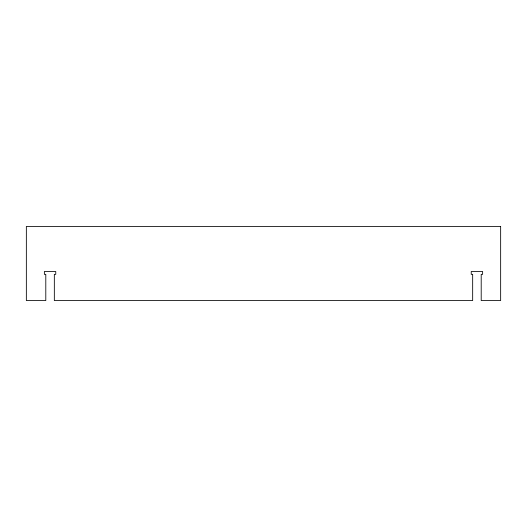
<?xml version="1.0" encoding="UTF-8"?>
<svg xmlns="http://www.w3.org/2000/svg" width="527" height="527" viewBox="0 0 527 527"><rect width="100%" height="100%" fill="white"/><g stroke="black" fill="none" stroke-linecap="round" stroke-linejoin="round"><path stroke-width="0.79" d="M500.65 226.445L26.35 226.445L26.35 300.555L45.796 300.555L45.796 274.35L44.373 274.35L44.373 271.504L55.757 271.504L55.757 274.35L54.334 274.35L54.334 300.555L472.666 300.555L472.666 274.35L471.243 274.35L471.243 271.504L482.627 271.504L482.627 274.35L481.204 274.35L481.204 300.555L500.65 300.555L500.65 226.445"/></g></svg>
